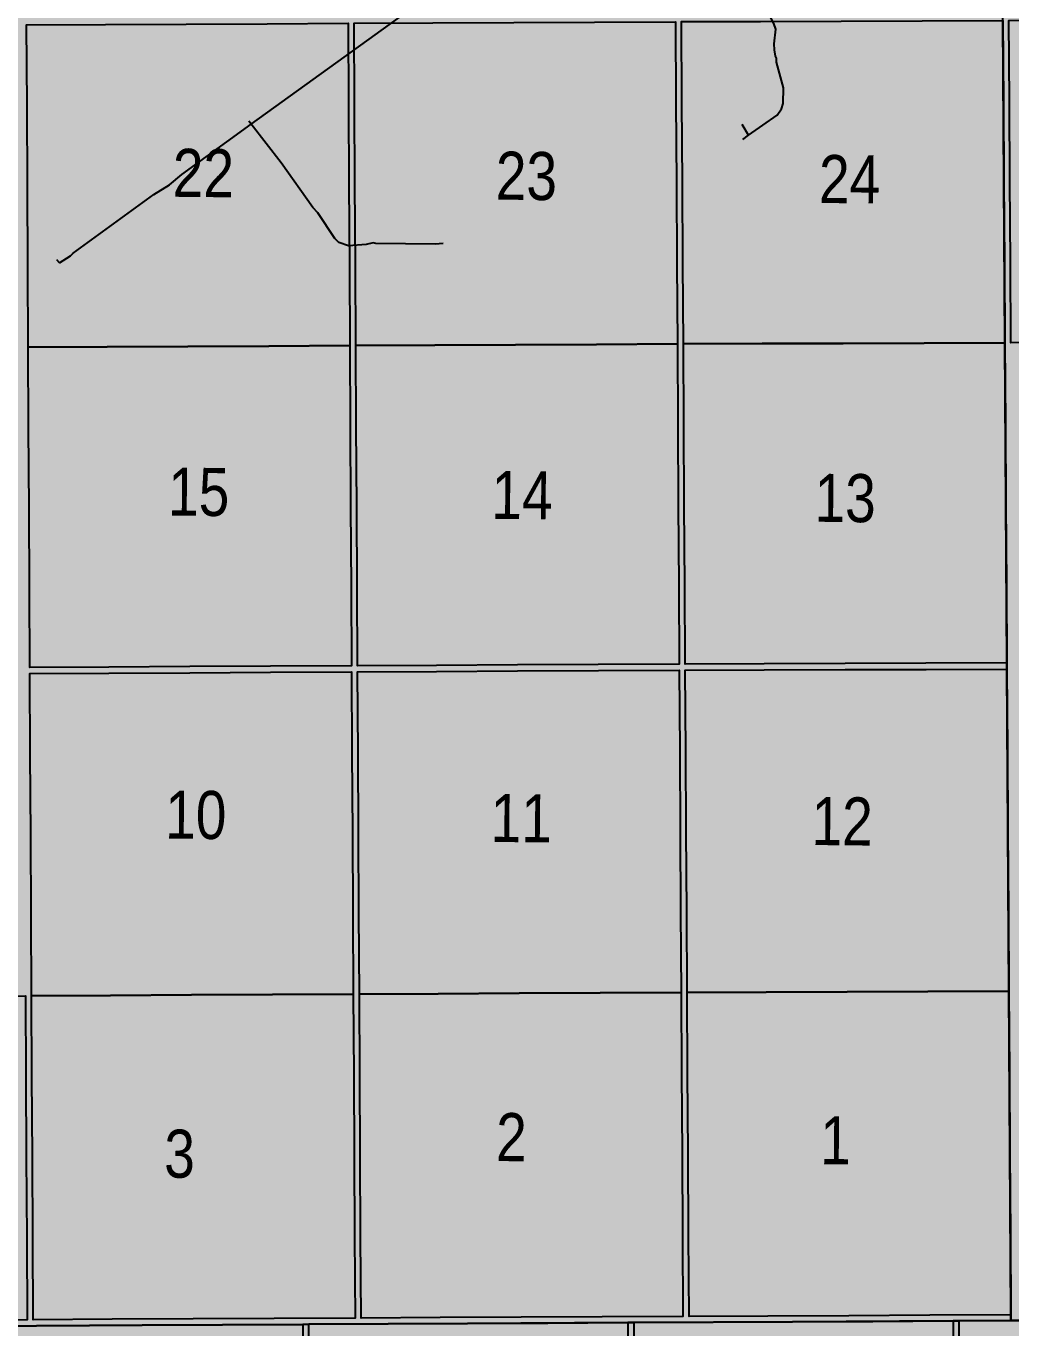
# Model space of a CAD drawing. Extents: x 513823 to 521440, y 6029490 to 6033352.
# Drawn here: x 519018.4 to 519182, y 6030203 to 6030419.3 of the extents above; entities that cross this region are included whole.
import ezdxf

# ---------------------------------------------------------------- set-up
doc = ezdxf.new("R2010")
doc.units = 0
doc.header["$LTSCALE"] = 5
doc.linetypes.add('DASHED2', pattern=[9.525, 6.35, -3.175])
doc.layers.add('RoadSeg', color=57, linetype='DASHED2')
doc.layers.add('Townships', color=57, linetype='Continuous')
doc.layers.add('ROUTE-MAP-BACKGROUND-H', color=7, linetype='Continuous', true_color=0xf0ebff)
doc.layers.add('Sections', color=7, linetype='Continuous', true_color=0x13f661)
doc.styles.add('120', font='ARIALN.TTF', dxfattribs={"height": 13})

msp = doc.modelspace()

# ---------------------------------------------------------------- hatches: boundary and pattern name
at = {"layer": 'ROUTE-MAP-BACKGROUND-H'}
h = msp.add_hatch(color=256, dxfattribs=at)
h.dxf.hatch_style = 1
h.paths.add_polyline_path([(519556.633, 6029881.078), (518576.608, 6029875.664), (518575.923, 6030199.848), (518525.91, 6030199.804), (518524.729, 6030852.267), (519506.704, 6030857.03), (519512.062, 6030209.867), (519553.826, 6030210.196)])

# ---------------------------------------------------------------- linework, layer by layer
at = {"layer": 'RoadSeg'}
for p, q in [((519055.772, 6030403.004), (519055.372, 6030403.504)), ((519138.386, 6030401.173), (519137.32, 6030402.971)), ((519137.42, 6030400.44), (519138.386, 6030401.173)), ((518987.709, 6030353.755), (519023.938, 6030379.962)), ((519023.938, 6030379.962), (519023.472, 6030380.461))]:
    msp.add_line(p, q, dxfattribs=at)
for points in [[(519055.772, 6030403.004), (519088.971, 6030426.946), (519090.669, 6030428.145), (519091.435, 6030428.478), (519091.867, 6030428.977), (519093.599, 6030430.276), (519109.582, 6030441.731), (519113.112, 6030444.095), (519113.378, 6030444.395), (519121.87, 6030450.455)], [(519138.386, 6030401.173), (519143.114, 6030404.536), (519143.88, 6030405.568), (519144.113, 6030406.434), (519144.18, 6030409.065), (519143.048, 6030413.327), (519143.048, 6030413.993), (519142.848, 6030414.326), (519142.681, 6030415.391), (519142.648, 6030416.39), (519142.915, 6030418.788), (519142.615, 6030419.754), (519141.25, 6030422.284), (519140.783, 6030422.684), (519127.764, 6030442.03)], [(519023.938, 6030379.962), (519025.769, 6030381.16), (519026.202, 6030381.593), (519039.588, 6030391.316), (519042.219, 6030392.914), (519044.25, 6030394.646), (519055.772, 6030403.004)], [(519087.672, 6030383.191), (519086.34, 6030383.058), (519076.45, 6030383.158), (519076.017, 6030383.291), (519074.852, 6030382.992), (519071.955, 6030382.792), (519070.323, 6030383.325), (519069.657, 6030384.024), (519066.86, 6030388.253), (519066.028, 6030389.152), (519060.733, 6030396.577), (519055.772, 6030403.004)]]:
    msp.add_lwpolyline(points, dxfattribs=at)
at = {"layer": 'Sections', "color": 8}
for points in [[(519195.079, 6030366.791), (519181.979, 6030366.698), (519181.897, 6030380.086), (519181.814, 6030393.474), (519181.732, 6030406.863), (519181.65, 6030420.251), (519194.745, 6030420.345), (519208.176, 6030420.44), (519221.607, 6030420.536), (519235.038, 6030420.632), (519235.125, 6030407.244), (519235.212, 6030393.856), (519235.299, 6030380.467), (519235.386, 6030367.079), (519221.951, 6030366.983), (519208.515, 6030366.887)], [(519031.835, 6030366.015), (519018.734, 6030365.949), (519018.666, 6030379.337), (519018.598, 6030392.726), (519018.53, 6030406.114), (519018.462, 6030419.502), (519031.559, 6030419.568), (519044.99, 6030419.636), (519058.422, 6030419.703), (519071.853, 6030419.771), (519071.926, 6030406.383), (519071.999, 6030392.994), (519072.072, 6030379.606), (519072.145, 6030366.218), (519058.708, 6030366.15), (519045.272, 6030366.083)], [(519086.25, 6030366.289), (519073.149, 6030366.223), (519073.076, 6030379.611), (519073.003, 6030392.999), (519072.931, 6030406.388), (519072.858, 6030419.776), (519085.954, 6030419.842), (519099.386, 6030419.91), (519112.818, 6030419.977), (519126.249, 6030420.045), (519126.327, 6030406.657), (519126.404, 6030393.268), (519126.482, 6030379.88), (519126.559, 6030366.491), (519113.123, 6030366.424), (519099.687, 6030366.356)], [(519140.665, 6030366.543), (519127.564, 6030366.495), (519127.486, 6030379.883), (519127.409, 6030393.272), (519127.331, 6030406.66), (519127.254, 6030420.049), (519140.35, 6030420.097), (519153.782, 6030420.146), (519167.214, 6030420.195), (519180.645, 6030420.244), (519180.728, 6030406.856), (519180.81, 6030393.467), (519180.892, 6030380.079), (519180.975, 6030366.691), (519167.538, 6030366.642), (519154.102, 6030366.593)], [(519086.55, 6030313.075), (519073.438, 6030313.004), (519073.367, 6030326.058), (519073.294, 6030339.446), (519073.222, 6030352.834), (519073.149, 6030366.223), (519086.25, 6030366.289), (519099.687, 6030366.356), (519113.123, 6030366.424), (519126.559, 6030366.491), (519126.637, 6030353.103), (519126.715, 6030339.715), (519126.792, 6030326.326), (519126.868, 6030313.272), (519113.433, 6030313.21), (519099.998, 6030313.148)], [(519140.978, 6030313.324), (519127.872, 6030313.276), (519127.796, 6030326.33), (519127.719, 6030339.718), (519127.641, 6030353.107), (519127.564, 6030366.495), (519140.665, 6030366.543), (519154.102, 6030366.593), (519167.538, 6030366.642), (519180.975, 6030366.691), (519181.057, 6030353.302), (519181.139, 6030339.914), (519181.221, 6030326.525), (519181.302, 6030313.472), (519167.861, 6030313.423), (519154.419, 6030313.374)], [(519032.111, 6030312.797), (519019.004, 6030312.731), (519018.938, 6030325.784), (519018.87, 6030339.173), (519018.802, 6030352.561), (519018.734, 6030365.949), (519031.835, 6030366.015), (519045.272, 6030366.083), (519058.708, 6030366.15), (519072.145, 6030366.218), (519072.217, 6030352.829), (519072.29, 6030339.441), (519072.363, 6030326.053), (519072.434, 6030312.999), (519058.993, 6030312.932), (519045.552, 6030312.864)], [(519086.846, 6030258.512), (519073.735, 6030258.447), (519073.662, 6030271.835), (519073.589, 6030285.223), (519073.516, 6030298.612), (519073.444, 6030312), (519086.556, 6030312.07), (519100.003, 6030312.143), (519113.438, 6030312.205), (519126.873, 6030312.268), (519126.951, 6030298.88), (519127.028, 6030285.491), (519127.106, 6030272.103), (519127.184, 6030258.715), (519113.738, 6030258.647), (519100.292, 6030258.58)], [(519141.299, 6030258.767), (519128.188, 6030258.718), (519128.11, 6030272.107), (519128.033, 6030285.495), (519127.955, 6030298.884), (519127.878, 6030312.272), (519140.984, 6030312.32), (519154.425, 6030312.37), (519167.867, 6030312.419), (519181.308, 6030312.468), (519181.39, 6030299.079), (519181.472, 6030285.691), (519181.555, 6030272.303), (519181.637, 6030258.914), (519168.191, 6030258.865), (519154.745, 6030258.816)], [(519032.393, 6030258.239), (519019.282, 6030258.173), (519019.214, 6030271.562), (519019.145, 6030284.95), (519019.077, 6030298.338), (519019.009, 6030311.727), (519032.116, 6030311.792), (519045.557, 6030311.86), (519058.998, 6030311.927), (519072.439, 6030311.995), (519072.512, 6030298.607), (519072.585, 6030285.218), (519072.658, 6030271.83), (519072.73, 6030258.442), (519059.285, 6030258.374), (519045.839, 6030258.307)], [(518978.186, 6030204.137), (518965.066, 6030204.071), (518965.002, 6030217.598), (518964.939, 6030231.124), (518964.875, 6030244.512), (518964.812, 6030257.901), (518977.927, 6030257.966), (518991.377, 6030258.034), (519004.827, 6030258.101), (519018.277, 6030258.168), (519018.345, 6030244.78), (519018.413, 6030231.392), (519018.482, 6030217.865), (519018.551, 6030204.339), (519005.096, 6030204.271), (518991.641, 6030204.204)], [(519032.671, 6030204.409), (519019.555, 6030204.344), (519019.486, 6030217.87), (519019.418, 6030231.397), (519019.35, 6030244.785), (519019.282, 6030258.173), (519032.393, 6030258.239), (519045.839, 6030258.307), (519059.285, 6030258.374), (519072.73, 6030258.442), (519072.803, 6030245.053), (519072.876, 6030231.665), (519072.949, 6030218.138), (519073.023, 6030204.612), (519059.572, 6030204.544), (519046.121, 6030204.477)], [(519087.143, 6030204.682), (519074.027, 6030204.617), (519073.954, 6030218.143), (519073.88, 6030231.67), (519073.807, 6030245.058), (519073.735, 6030258.447), (519086.846, 6030258.512), (519100.292, 6030258.58), (519113.738, 6030258.647), (519127.184, 6030258.715), (519127.261, 6030245.326), (519127.339, 6030231.938), (519127.417, 6030218.411), (519127.495, 6030204.884), (519114.044, 6030204.817), (519100.594, 6030204.75)], [(519141.615, 6030204.95), (519128.499, 6030204.889), (519128.421, 6030218.415), (519128.343, 6030231.942), (519128.265, 6030245.33), (519128.188, 6030258.718), (519141.299, 6030258.767), (519154.745, 6030258.816), (519168.191, 6030258.865), (519181.637, 6030258.914), (519181.719, 6030245.526), (519181.802, 6030232.138), (519181.885, 6030218.637), (519181.968, 6030205.136), (519168.517, 6030205.074), (519155.066, 6030205.012)], [(519132.681, 6030150.099), (519119.672, 6030150.03), (519119.596, 6030163.418), (519119.52, 6030176.807), (519119.443, 6030190.334), (519119.366, 6030203.861), (519132.371, 6030203.93), (519145.71, 6030204.001), (519159.05, 6030204.071), (519172.39, 6030204.141), (519172.471, 6030190.614), (519172.553, 6030177.088), (519172.634, 6030163.699), (519172.714, 6030150.31), (519159.37, 6030150.24), (519146.026, 6030150.169)], [(519186.728, 6030150.394), (519173.719, 6030150.316), (519173.638, 6030163.705), (519173.557, 6030177.094), (519173.475, 6030190.62), (519173.394, 6030204.146), (519186.399, 6030204.212), (519199.739, 6030204.279), (519213.078, 6030204.347), (519226.418, 6030204.414), (519226.504, 6030190.913), (519226.591, 6030177.412), (519226.676, 6030164.023), (519226.762, 6030150.635), (519213.417, 6030150.554), (519200.073, 6030150.474)], [(519024.591, 6030149.527), (519011.583, 6030149.458), (519011.517, 6030162.847), (519011.45, 6030176.236), (519011.383, 6030189.763), (519011.316, 6030203.29), (519024.319, 6030203.359), (519037.658, 6030203.429), (519050.996, 6030203.5), (519064.334, 6030203.57), (519064.406, 6030190.043), (519064.478, 6030176.516), (519064.549, 6030163.127), (519064.621, 6030149.739), (519051.278, 6030149.668), (519037.934, 6030149.597)], [(519078.634, 6030149.813), (519065.625, 6030149.744), (519065.554, 6030163.133), (519065.482, 6030176.521), (519065.41, 6030190.048), (519065.338, 6030203.575), (519078.343, 6030203.644), (519091.683, 6030203.715), (519105.022, 6030203.785), (519118.362, 6030203.856), (519118.439, 6030190.329), (519118.515, 6030176.802), (519118.591, 6030163.413), (519118.667, 6030150.024), (519105.323, 6030149.954), (519091.979, 6030149.883)]]:
    msp.add_lwpolyline(points, close=True, dxfattribs=at)
at = {"layer": 'Townships'}
for points in [[(519199.739, 6030204.279), (519181.973, 6030204.19), (519181.968, 6030205.136), (519181.802, 6030232.138), (519181.637, 6030258.914), (519181.472, 6030285.691), (519181.308, 6030312.468), (519181.302, 6030313.472), (519181.139, 6030339.914), (519180.975, 6030366.691), (519180.81, 6030393.467), (519180.645, 6030420.244), (519180.639, 6030421.248), (519180.477, 6030447.69), (519180.312, 6030474.467), (519180.147, 6030501.243), (519179.983, 6030528.02), (519180.987, 6030528.028), (519207.494, 6030528.217)], [(519180.645, 6030420.244), (519180.81, 6030393.467), (519180.975, 6030366.691), (519181.139, 6030339.914), (519181.302, 6030313.472), (519181.308, 6030312.468), (519181.472, 6030285.691), (519181.637, 6030258.914), (519181.802, 6030232.138), (519181.968, 6030205.136), (519181.973, 6030204.19), (519173.394, 6030204.146), (519172.39, 6030204.141), (519145.71, 6030204.001), (519119.366, 6030203.861), (519118.362, 6030203.856), (519091.683, 6030203.715), (519065.338, 6030203.575), (519064.334, 6030203.57), (519037.658, 6030203.429), (519011.316, 6030203.29)], [(518929.614, 6030202.859), (518956.29, 6030202.999), (518957.294, 6030203.005), (518983.635, 6030203.143), (519010.312, 6030203.284), (519011.316, 6030203.29), (519037.658, 6030203.429), (519064.334, 6030203.57), (519065.338, 6030203.575), (519091.683, 6030203.715), (519118.362, 6030203.856), (519119.366, 6030203.861), (519145.71, 6030204.001), (519172.39, 6030204.141), (519173.394, 6030204.146), (519181.973, 6030204.19), (519199.739, 6030204.279), (519226.418, 6030204.414), (519226.591, 6030177.412)]]:
    msp.add_lwpolyline(points, dxfattribs=at)

# ---------------------------------------------------------------- texts
at = {"layer": 'RoadSeg', "style": '120'}
for s, height, rotation, p in [('63-18-5', 39.9322, 359.95761, (518947.719, 6030387.541)), ('22', 7.9864, 359.45036, (519042.701, 6030390.948)), ('23', 7.9864, 359.45036, (519096.365, 6030390.476)), ('24', 7.9864, 359.45036, (519150.048, 6030389.918)), ('15', 7.9864, 359.45036, (519041.937, 6030337.977)), ('14', 7.9864, 359.45036, (519095.637, 6030337.42)), ('13', 7.9864, 359.45036, (519149.311, 6030336.947)), ('10', 7.9864, 359.45036, (519041.443, 6030284.298)), ('11', 7.9864, 359.45036, (519095.506, 6030283.737)), ('12', 7.9864, 359.45036, (519148.81, 6030283.226)), ('2', 7.986, 359.45036, (519096.421, 6030230.708)), ('1', 7.986, 359.45036, (519150.25, 6030230.191)), ('3', 7.986, 359.45036, (519041.296, 6030227.961))]:
    msp.add_text(s, height=height, rotation=rotation, dxfattribs=at).set_placement(p)

doc.saveas('drawing.dxf')
